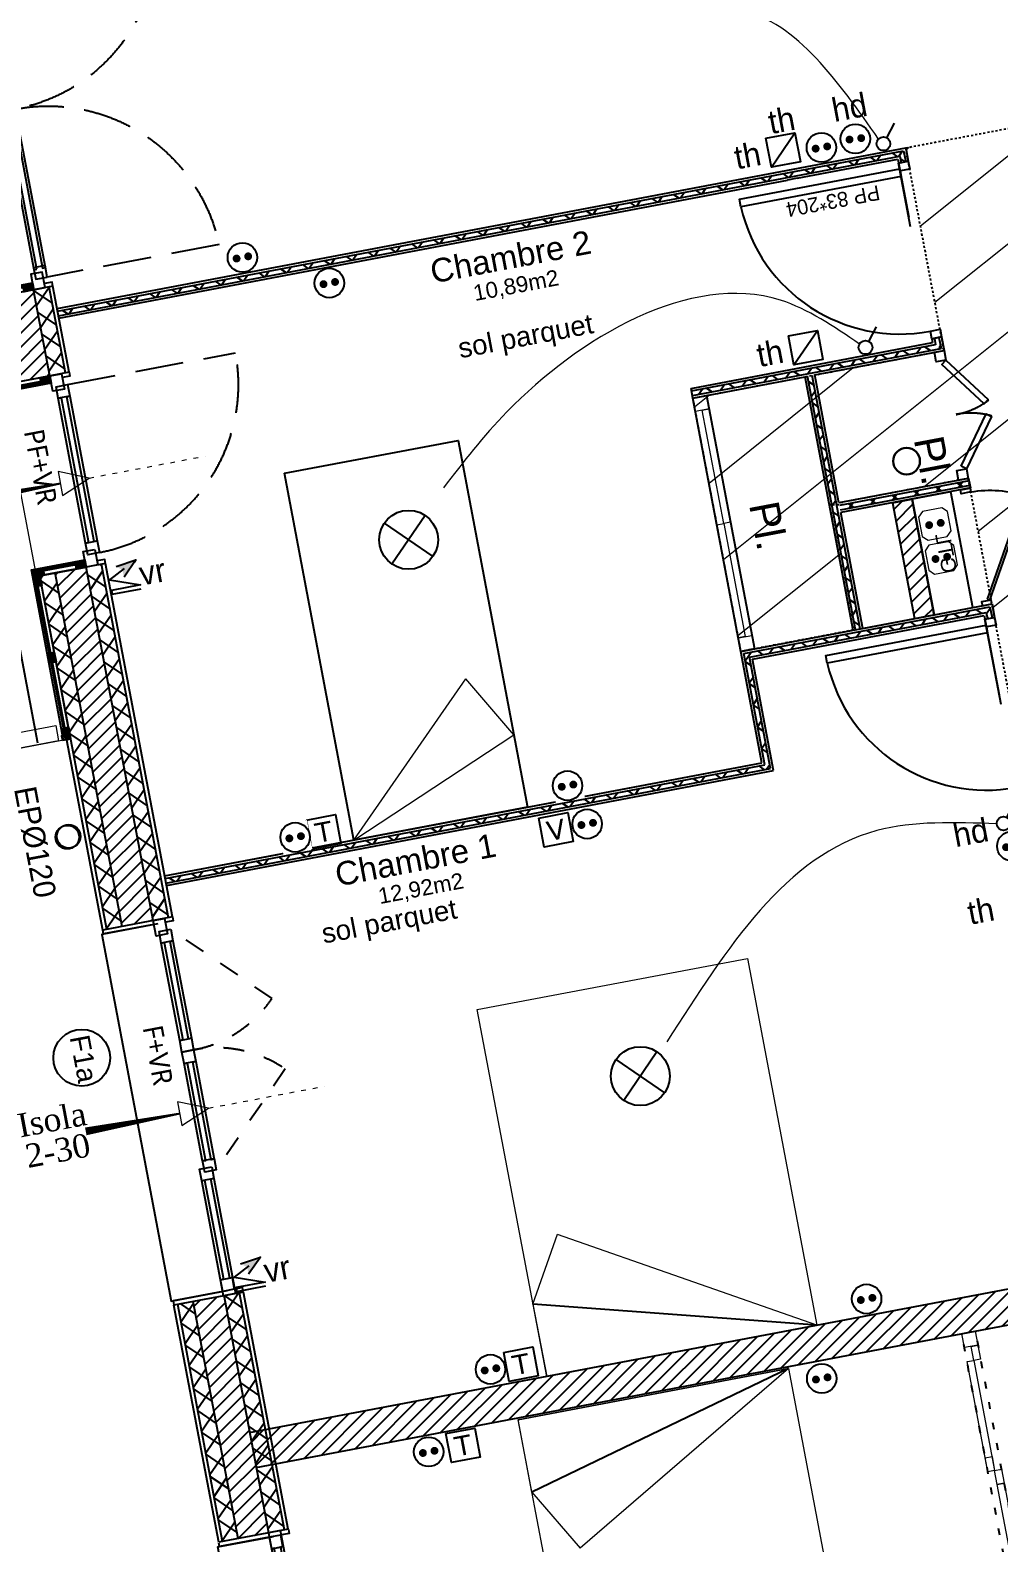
# Model space of a CAD drawing. Header units: centimetres. Extents: x 209280 to 319866, y -365283 to -277503.
# Drawn here: x 213654 to 218585, y -323979 to -316281 of the extents above; entities that cross this region are included whole.
import ezdxf

# ---------------------------------------------------------------- set-up
doc = ezdxf.new("R2010")
doc.units = ezdxf.units.CM
for name, pattern in [('ACAD_ISO03W100', [30, 12, -18]), ('Style de ligne -1', [0.41664, 0.20828, -0.20836]), ('Style de ligne -2', [0.694425, 0.48607, -0.208355]), ('Style de ligne -5', [0.20828, 0.069425, -0.138855])]:
    doc.linetypes.add(name, pattern=pattern)
doc.layers.get('0').update_dxf_attribs({"color": 252})
for name, color, linetype in [('3-BAT C-Niveau 1', 252, 'Continuous'), ('prlm-EAU-EPEXT', 145, 'Continuous'), ('prlm-VMC', 93, 'Continuous')]:
    doc.layers.add(name, color=color, linetype=linetype)
doc.layers.add('prlm-ELEC-CFA', color=1, linetype='Continuous', lineweight=25)
doc.layers.add('prlm-ELEC-CFO', color=1, linetype='Continuous', lineweight=25)
doc.layers.add('prlm-ZEROPLOT', color=254, linetype='Continuous', plot=False)
doc.styles.add('Futura Book', font='')
doc.styles.add('Futura Std Book', font='')
doc.styles.add('Helvetica', font='arial.ttf')
doc.styles.add('Lucida Grande', font='')
doc.styles.add('prlm-elec-cfa', font='comic.ttf', dxfattribs={"height": 12})
doc.styles.add('prlm-elec-cfo', font='comic.ttf', dxfattribs={"height": 12})
doc.styles.add('prlm-vmc', font='pala.ttf', dxfattribs={"height": 14})
doc.styles.get("Standard").update_dxf_attribs({"font": 'isocp.shx', "height": 100})
doc.styles.get('Futura Book').set_extended_font_data('Futura Book')
doc.styles.get('Futura Std Book').set_extended_font_data('Futura Std Book')
doc.styles.get('Lucida Grande').set_extended_font_data('Lucida Grande')
pattern_1 = [(45, (89146.82, 134700.79), (-31.2347524, 39.0434405), [])]
pattern_2 = [(145.723595, (88960.93, 134700.79), (-45.054865, -66.106423), []), (235.723595, (88960.93, 134700.79), (-66.106423, 45.054865), [])]
pattern_3 = [(145.723595, (88960.93, 134700.79), (-45.054865, -66.106423), []), (235.723595, (88960.93, 134700.79), (-66.106423, 45.054865), [])]
pattern_4 = [(45, (0, 0), (0, -1), [])]

# ---------------------------------------------------------------- blocks, each defined once
blk = doc.blocks.new('Groupe-191-1')
at = {"linetype": 'Continuous'}
for p, q in [((12473.21, -45461.1), (12396.75, -45057.34)), ((12429, -45469.47), (12352.53, -45065.71)), ((12443.73, -45466.68), (12367.27, -45062.92)), ((12458.47, -45463.89), (12382.01, -45060.13)), ((12384.78, -45477.84), (12308.32, -45074.08)), ((12399.52, -45475.05), (12323.06, -45071.29)), ((12414.26, -45472.26), (12337.79, -45068.5)), ((12355.31, -45483.42), (12278.84, -45079.66)), ((12370.04, -45480.63), (12293.58, -45076.87)), ((12311.09, -45491.8), (12234.63, -45088.04)), ((12325.83, -45489.01), (12249.37, -45085.25)), ((12340.57, -45486.22), (12264.1, -45082.45)), ((12296.35, -45494.59), (12219.89, -45090.83))]:
    blk.add_line(p, q, dxfattribs=at)
at = {"linetype": 'Continuous', "lineweight": 18, "flags": 128}
for points in [[(12411.48, -45054.54), (12488.1, -45459.11), (12281.77, -45498.18), (12205.15, -45093.62)], [(12213.03, -45092.13), (12289.64, -45496.64), (12281.78, -45498.13), (12205.17, -45093.62)], [(12482.28, -45452.02), (12483.77, -45459.88), (12281.78, -45498.13), (12280.29, -45490.27)]]:
    blk.add_lwpolyline(points, close=True, dxfattribs=at)
blk = doc.blocks.new('FENETRE TYPE 1')
at = {"linetype": 'Style de ligne -1', "ltscale": 50.8}
for p, q in [((48.17, 60.17), (4, 16)), ((84.68, 59.99), (128.67, 16))]:
    blk.add_line(p, q, dxfattribs=at)
at = {"linetype": 'Continuous'}
blk.add_line((0, 16), (0, 14), dxfattribs=at)
at = {"linetype": 'Continuous', "lineweight": 25, "flags": 128}
for points in [[(-2, 18), (0, 18), (0, 14)], [(192, 18), (190, 18), (190, 14)], [(0, 8), (0, -18), (-2, -18)], [(190, 7.7), (190, -18), (192, -18)]]:
    blk.add_lwpolyline(points, dxfattribs=at)
at = {"linetype": 'Continuous', "flags": 128}
for points in [[(4, 16), (10, 16), (10, 10), (4, 10)], [(10, 16), (60.46, 16), (60.46, 14.5), (10, 14.5)], [(60.46, 16), (66.46, 16), (66.46, 10), (60.46, 10)], [(66.46, 16), (72.46, 16), (72.46, 10), (66.46, 10)], [(72.46, 16), (123.05, 16), (123.05, 14.5), (72.46, 14.5)], [(122.67, 16), (128.67, 16), (128.67, 10), (122.67, 10)], [(-2, 14), (6, 14), (6, 8), (-2, 8)], [(10, 11.5), (60.46, 11.5), (60.46, 10), (10, 10)], [(72.46, 11.5), (123.05, 11.5), (123.05, 10), (72.46, 10)], [(126.67, 14), (132.67, 14), (132.67, 7.7), (126.67, 7.7)], [(132.67, 14), (184, 14), (184, 12.5), (132.67, 12.5)], [(132.67, 9.2), (184, 9.2), (184, 7.7), (132.67, 7.7)], [(184, 14), (192.25, 14), (192.25, 7.7), (184, 7.7)], [(184, 13.7), (190, 13.7), (190, 7.7), (184, 7.7)]]:
    blk.add_lwpolyline(points, close=True, dxfattribs=at)
blk.add_lwpolyline([(0, 10), (0, -19), (190, -19), (190, 10)], dxfattribs=at)
at = {"linetype": 'Style de ligne -1', "ltscale": 50.8}
for centre, radius, start, end in [((4, 16), 62.46, 360, 45), ((128.67, 16), 62.21, 136.63922, 180)]:
    blk.add_arc(centre, radius, start, end, dxfattribs=at)
at = {"insert": (50.38, 2.81), "char_height": 10.161, "attachment_point": 1, "line_spacing_factor": 0.978845, "style": 'Lucida Grande'}
blk.add_mtext('F+VR ', dxfattribs=at)
blk = doc.blocks.new('PORTE FENETRE TYPE 2')
at = {"linetype": 'Style de ligne -2', "ltscale": 50.8}
for p, q in [((6.05, 105), (6.05, 16)), ((180, 16), (180, 105))]:
    blk.add_line(p, q, dxfattribs=at)
at = {"linetype": 'Continuous', "lineweight": 25, "flags": 128}
for points in [[(1, 18), (3, 18), (3, 14)], [(184.71, 18), (183, 18), (183, 14)], [(3, 8), (3, -18), (1, -18)], [(183, 8), (183, -18), (184.71, -18)]]:
    blk.add_lwpolyline(points, dxfattribs=at)
at = {"linetype": 'Continuous', "flags": 128}
for points in [[(6, 16), (12, 16), (12, 10), (6, 10)], [(11, 16), (87, 16), (87, 14.5), (11, 14.5)], [(87, 16), (93, 16), (93, 10), (87, 10)], [(93, 16), (99, 16), (99, 10), (93, 10)], [(99, 16), (176, 16), (176, 14.5), (99, 14.5)], [(174, 16), (180, 16), (180, 10), (174, 10)], [(1, 14), (9, 14), (9, 8), (1, 8)], [(11, 11.5), (87, 11.5), (87, 10), (11, 10)], [(99, 11.5), (176, 11.5), (176, 10), (99, 10)], [(177, 14), (184.71, 14), (184.71, 8), (177, 8)]]:
    blk.add_lwpolyline(points, close=True, dxfattribs=at)
at = {"linetype": 'Style de ligne -2', "ltscale": 50.8}
for centre, start, end in [((4, 16), 0, 88.42187), ((182, 16), 91.28733, 180)]:
    blk.add_arc(centre, 89, start, end, dxfattribs=at)
at = {"insert": (70.68, 0.04), "char_height": 10.161, "attachment_point": 1, "line_spacing_factor": 0.978845, "style": 'Lucida Grande'}
blk.add_mtext('PF+VR ', dxfattribs=at)
blk = doc.blocks.new('PORTE FENETRE TYPE 3bis')
at = {"linetype": 'Style de ligne -2', "ltscale": 50.8}
blk.add_line((4, 16), (4, 103), dxfattribs=at)
at = {"linetype": 'Continuous', "lineweight": 25, "flags": 128}
for points in [[(-2, 18), (0, 18), (0, 14)], [(97, 18), (95, 18), (95, 14)], [(0, 7.7), (0, -18), (-2, -18)], [(95, 7.7), (95, -18), (97, -18)]]:
    blk.add_lwpolyline(points, dxfattribs=at)
at = {"linetype": 'Continuous', "flags": 128}
for points in [[(4, 16), (10, 16), (10, 10), (4, 10)], [(10, 16), (85, 16), (85, 14.5), (10, 14.5)], [(85, 16), (91, 16), (91, 10), (85, 10)], [(-2, 14), (6, 14), (6, 8), (-2, 8)], [(10, 11.5), (85, 11.5), (85, 10), (10, 10)], [(89, 14), (97, 14), (97, 8), (89, 8)]]:
    blk.add_lwpolyline(points, close=True, dxfattribs=at)
at = {"linetype": 'Style de ligne -2', "ltscale": 50.8}
blk.add_arc((4, 16), 87, 360, 90, dxfattribs=at)
at = {"insert": (23.21, -0.18), "char_height": 10.161, "attachment_point": 1, "line_spacing_factor": 0.978845, "style": 'Lucida Grande'}
blk.add_mtext('PF+VR ', dxfattribs=at)
blk = doc.blocks.new('Groupe-207-1')
at = {"linetype": 'Continuous'}
blk.add_circle((12495.56, -45621.14), 14.45, dxfattribs=at)
at = {"insert": (12499.26, -45608.73), "char_height": 10.087, "attachment_point": 1, "rotation": 280.72359, "line_spacing_factor": 0.834288, "style": 'Helvetica'}
blk.add_mtext('F1a', dxfattribs=at)
blk = doc.blocks.new('Groupe-231-1')
at = {"linetype": 'Continuous'}
h = blk.add_hatch(dxfattribs=at)
h.set_pattern_fill('BOIS 45', color=256, style=0, pattern_type=2)
h.set_pattern_definition(pattern_4)
h.paths.add_polyline_path([(12471.05, -45373.69), (12475.96, -45372.76), (12476.47, -45375.41), (12471.55, -45376.34)])
h = blk.add_hatch(dxfattribs=at)
h.set_pattern_fill('BOIS 45', color=256, style=0, pattern_type=2)
h.set_pattern_definition(pattern_4)
h.paths.add_polyline_path([(12492.37, -45369.65), (12497.28, -45368.72), (12497.79, -45371.38), (12492.87, -45372.31)])
h = blk.add_hatch(dxfattribs=at)
h.set_pattern_fill('BOIS 45', color=256, style=0, pattern_type=2)
h.set_pattern_definition(pattern_4)
h.paths.add_polyline_path([(12474.21, -45375.84), (12475.14, -45380.75), (12472.48, -45381.26), (12471.55, -45376.34)])
h = blk.add_hatch(dxfattribs=at)
h.set_pattern_fill('BOIS 45', color=256, style=0, pattern_type=2)
h.set_pattern_definition(pattern_4)
h.paths.add_polyline_path([(12479.86, -45420.2), (12478.93, -45415.28), (12481.58, -45414.78), (12482.51, -45419.69)])
h = blk.add_hatch(dxfattribs=at)
h.set_pattern_fill('BOIS 45', color=256, style=0, pattern_type=2)
h.set_pattern_definition(pattern_4)
h.paths.add_polyline_path([(12487.07, -45458.29), (12486.14, -45453.37), (12488.79, -45452.87), (12489.72, -45457.78)])
at = {"linetype": 'Continuous', "flags": 128}
for points in [[(12487.3, -45459.26), (12486.32, -45459.45), (12469.92, -45372.89), (12470.91, -45372.7)], [(12497.1, -45367.74), (12497.28, -45368.72), (12471.09, -45373.68), (12470.91, -45372.7)], [(12487.07, -45458.29), (12489.72, -45457.78), (12474.21, -45375.84), (12497.79, -45371.38), (12497.28, -45368.72), (12471.05, -45373.69)], [(12471.05, -45373.69), (12475.96, -45372.76), (12476.47, -45375.41), (12471.55, -45376.34)], [(12492.37, -45369.65), (12497.28, -45368.72), (12497.79, -45371.38), (12492.87, -45372.31)], [(12474.21, -45375.84), (12475.14, -45380.75), (12472.48, -45381.26), (12471.55, -45376.34)], [(12479.86, -45420.2), (12478.93, -45415.28), (12481.58, -45414.78), (12482.51, -45419.69)], [(12487.07, -45458.29), (12486.14, -45453.37), (12488.79, -45452.87), (12489.72, -45457.78)]]:
    blk.add_lwpolyline(points, close=True, dxfattribs=at)
blk = doc.blocks.new('Groupe-232-1')
at = {"linetype": 'Continuous'}
h = blk.add_hatch(dxfattribs=at)
h.set_pattern_fill('BOIS 45', color=256, style=0, pattern_type=2)
h.set_pattern_definition(pattern_4)
h.paths.add_polyline_path([(12465.66, -45228.6), (12470.57, -45227.67), (12471.07, -45230.32), (12466.16, -45231.25)])
h = blk.add_hatch(dxfattribs=at)
h.set_pattern_fill('BOIS 45', color=256, style=0, pattern_type=2)
h.set_pattern_definition(pattern_4)
h.paths.add_polyline_path([(12444.34, -45232.64), (12449.25, -45231.71), (12449.75, -45234.36), (12444.84, -45235.29)])
h = blk.add_hatch(dxfattribs=at)
h.set_pattern_fill('BOIS 45', color=256, style=0, pattern_type=2)
h.set_pattern_definition(pattern_4)
h.paths.add_polyline_path([(12447.49, -45234.79), (12448.42, -45239.7), (12445.77, -45240.2), (12444.84, -45235.29)])
h = blk.add_hatch(dxfattribs=at)
h.set_pattern_fill('BOIS 45', color=256, style=0, pattern_type=2)
h.set_pattern_definition(pattern_4)
h.paths.add_polyline_path([(12453.13, -45279.07), (12452.2, -45274.16), (12454.85, -45273.66), (12455.78, -45278.57)])
h = blk.add_hatch(dxfattribs=at)
h.set_pattern_fill('BOIS 45', color=256, style=0, pattern_type=2)
h.set_pattern_definition(pattern_4)
h.paths.add_polyline_path([(12479.87, -45276.76), (12474.96, -45277.69), (12474.45, -45275.03), (12479.37, -45274.1)])
h = blk.add_hatch(dxfattribs=at)
h.set_pattern_fill('BOIS 45', color=256, style=0, pattern_type=2)
h.set_pattern_definition(pattern_4)
h.paths.add_polyline_path([(12458.55, -45280.79), (12453.63, -45281.73), (12453.13, -45279.07), (12458.04, -45278.14)])
at = {"linetype": 'Continuous', "flags": 128}
for points in [[(12470.39, -45226.69), (12470.57, -45227.67), (12444.38, -45232.63), (12444.19, -45231.65)], [(12470.57, -45227.67), (12471.07, -45230.32), (12447.49, -45234.79), (12455.78, -45278.57), (12479.32, -45274.11), (12479.83, -45276.76), (12453.63, -45281.73), (12444.34, -45232.64)], [(12465.66, -45228.6), (12470.57, -45227.67), (12471.07, -45230.32), (12466.16, -45231.25)], [(12453.86, -45282.7), (12452.88, -45282.89), (12443.21, -45231.83), (12444.19, -45231.65)], [(12444.34, -45232.64), (12449.25, -45231.71), (12449.75, -45234.36), (12444.84, -45235.29)], [(12447.49, -45234.79), (12448.42, -45239.7), (12445.77, -45240.2), (12444.84, -45235.29)], [(12453.13, -45279.07), (12452.2, -45274.16), (12454.85, -45273.66), (12455.78, -45278.57)], [(12479.87, -45276.76), (12474.96, -45277.69), (12474.45, -45275.03), (12479.37, -45274.1)], [(12458.55, -45280.79), (12453.63, -45281.73), (12453.13, -45279.07), (12458.04, -45278.14)], [(12453.82, -45282.71), (12453.63, -45281.73), (12479.83, -45276.76), (12480.01, -45277.75)]]:
    blk.add_lwpolyline(points, close=True, dxfattribs=at)
blk = doc.blocks.new('Groupe-328-1')
at = {"linetype": 'Continuous'}
blk.add_circle((12488.17, -45508.87), 6, dxfattribs=at)
at = {"insert": (12472.13, -45482.15), "char_height": 11.327, "attachment_point": 1, "rotation": 280.72359, "line_spacing_factor": 0.962448, "style": 'Futura Std Book'}
blk.add_mtext('EPØ120', dxfattribs=at)
blk = doc.blocks.new('xi.EA')
at = {"layer": 'prlm-VMC', "color": 0, "linetype": 'ByBlock', "lineweight": 5, "flags": 128}
blk.add_lwpolyline([(-6.17, -15), (6.17, -15), (0, 0)], close=True, dxfattribs=at)
at = {"layer": 'prlm-VMC', "color": 0, "linetype": 'ByBlock', "lineweight": -2, "flags": 128}
blk.add_lwpolyline([(0, -15, 1, 4, 0), (0, -63.63, 1, 1, 0)], format="xyseb", dxfattribs=at)
at = {"layer": 'prlm-VMC', "color": 0, "linetype": 'ByBlock', "lineweight": 5}
blk.add_solid([(0, 0), (6.17, -15), (-6.17, -15), (0, 0)], dxfattribs=at)
at = {"layer": 'prlm-ZEROPLOT', "color": 250, "linetype": 'ACAD_ISO03W100', "lineweight": 0, "ltscale": 0.2}
blk.add_lwpolyline([(0, 0), (0, 60)], dxfattribs=at)
blk = doc.blocks.new('xi.PC')
at = {"color": 0, "lineweight": 5}
blk.add_wipeout([(-7.5, -7.5), (7.5, -7.5), (7.5, 7.5), (-7.5, 7.5)], dxfattribs=at).dxf.layer = 'prlm-ELEC-CFO'
at = {"layer": 'prlm-ELEC-CFO', "color": 0, "linetype": 'ByBlock', "lineweight": 5, "const_width": 2}
for points in [[(-4, 0, 1), (-2, 0, 1)], [(2, 0, 1), (4, 0, 1)]]:
    blk.add_lwpolyline(points, format="xyb", close=True, dxfattribs=at)
at = {"layer": 'prlm-ELEC-CFO', "color": 0, "linetype": 'ByBlock', "lineweight": -2}
blk.add_circle((0, 0), 7.5, dxfattribs=at)
blk = doc.blocks.new('xi.PCHD')
at = {"color": 0, "lineweight": 5}
blk.add_wipeout([(-7.5, -7.5), (7.5, -7.5), (7.5, 7.5), (-7.5, 7.5)], dxfattribs=at).dxf.layer = 'prlm-ELEC-CFO'
at = {"layer": 'prlm-ELEC-CFO', "color": 0, "linetype": 'ByBlock', "lineweight": 5, "const_width": 2}
for points in [[(-4, 0, 1), (-2, 0, 1)], [(2, 0, 1), (4, 0, 1)]]:
    blk.add_lwpolyline(points, format="xyb", close=True, dxfattribs=at)
at = {"layer": 'prlm-ELEC-CFO', "color": 0, "linetype": 'ByBlock', "lineweight": -2}
blk.add_circle((0, 0), 7.5, dxfattribs=at)
blk = doc.blocks.new('xi.SA')
at = {"layer": 'prlm-ELEC-CFO', "color": 0}
blk.add_lwpolyline([(0.2, -1.28), (5.5, 5.28)], dxfattribs=at)
blk.add_circle((-2, -4), 3.5, dxfattribs=at)
blk = doc.blocks.new('xi.PCGTL')
at = {"layer": 'prlm-ELEC-CFO', "color": 0, "lineweight": 0}
blk.add_lwpolyline([(-7.5, -5), (-5, -7.5), (5, -7.5), (7.5, -5), (7.5, 5), (5, 7.5), (-5, 7.5), (-7.5, 5)], close=True, dxfattribs=at)
at = {"layer": 'prlm-ELEC-CFO', "color": 0, "linetype": 'ByBlock', "lineweight": 5, "const_width": 2}
for points in [[(-4, 0, 1), (-2, 0, 1)], [(2, 0, 1), (4, 0, 1)]]:
    blk.add_lwpolyline(points, format="xyb", close=True, dxfattribs=at)
blk = doc.blocks.new('xi.VR')
at = {"layer": 'prlm-ELEC-CFO', "lineweight": 5}
blk.add_hatch(color=0, dxfattribs=at).paths.add_polyline_path([(-3, 6), (-0.1, 3.7), (0, 0), (7.5, 7.5)])
at = {"layer": 'prlm-ELEC-CFO', "color": 0}
for points in [[(0.95, 4.23), (-7.5, 0), (7.5, -5.5), (-7.5, -5.5), (-7.5, -7.5), (7.5, -7.5)], [(-3, 6), (7.5, 7.5), (0, 0)]]:
    blk.add_lwpolyline(points, dxfattribs=at)
blk = doc.blocks.new('xi.TEL')
at = {"layer": 'prlm-ELEC-CFA', "color": 0, "linetype": 'ByBlock', "lineweight": -2, "flags": 128}
blk.add_lwpolyline([(-7.5, 7.5), (7.5, 7.5), (7.5, -7.5), (-7.5, -7.5)], close=True, dxfattribs=at)
at = {"layer": 'prlm-ELEC-CFA', "color": 0, "linetype": 'ByBlock', "insert": (0, 0), "char_height": 10, "width": 11.36, "attachment_point": 5}
blk.add_mtext('{\\fVerdana|b0|i0|c0|p34;T}', dxfattribs=at)
blk = doc.blocks.new('xi.PTCE')
at = {"layer": 'prlm-ELEC-CFO', "color": 0}
for points in [[(-10.61, 10.61), (10.61, -10.61)], [(10.61, 10.61), (-10.61, -10.61)]]:
    blk.add_lwpolyline(points, dxfattribs=at)
at = {"layer": 'prlm-ELEC-CFO', "color": 0, "linetype": 'ByBlock'}
blk.add_circle((0, 0), 15, dxfattribs=at)
blk = doc.blocks.new('xi.TV')
at = {"layer": 'prlm-ELEC-CFA', "color": 0, "linetype": 'ByBlock', "lineweight": -2, "flags": 128}
blk.add_lwpolyline([(-7.5, 7.5), (7.5, 7.5), (7.5, -7.5), (-7.5, -7.5)], close=True, dxfattribs=at)
at = {"layer": 'prlm-ELEC-CFA', "color": 0, "linetype": 'ByBlock', "insert": (0, 0), "char_height": 10, "width": 11.36, "attachment_point": 5}
blk.add_mtext('{\\fVerdana|b0|i0|c0|p34;V}', dxfattribs=at)
blk = doc.blocks.new('xi.epext')
at = {"layer": 'prlm-EAU-EPEXT', "color": 0, "linetype": 'ByBlock', "lineweight": -2}
blk.add_circle((0, 0), 5, dxfattribs=at)
blk = doc.blocks.new('Groupe-74-1')
at = {"linetype": 'Continuous', "lineweight": 18}
for p, q in [((12725.29, -45746.44), (12737.71, -45710.97)), ((12869.83, -45757.25), (12737.68, -45711.03)), ((12725.29, -45746.44), (12732.3, -45783.36)), ((12869.83, -45757.25), (12732.28, -45783.3))]:
    blk.add_line(p, q, dxfattribs=at)
at = {"linetype": 'Continuous'}
blk.add_line((12869.83, -45757.25), (12725.29, -45746.44), dxfattribs=at)
at = {"linetype": 'Continuous', "lineweight": 18, "flags": 128}
blk.add_lwpolyline([(12869.83, -45757.25), (12732.28, -45783.3), (12696.93, -45596.61), (12834.48, -45570.56)], close=True, dxfattribs=at)
blk = doc.blocks.new('Groupe-75-1')
at = {"linetype": 'Continuous', "lineweight": 18}
for p, q in [((12634.11, -45510.34), (12691.08, -45428.3)), ((12715.57, -45456.73), (12691.03, -45428.26)), ((12634.11, -45510.34), (12715.57, -45456.73)), ((12715.57, -45456.73), (12722.54, -45493.66))]:
    blk.add_line(p, q, dxfattribs=at)
at = {"linetype": 'Continuous', "flags": 128}
blk.add_lwpolyline([(12598.75, -45323.66), (12687.18, -45306.91), (12722.54, -45493.59), (12634.11, -45510.34)], close=True, dxfattribs=at)
blk = doc.blocks.new('PORTE 83_204')
at = {"linetype": 'Continuous', "flags": 128}
for points in [[(38.5, 2.5), (38.5, 85.5), (42.5, 85.5), (42.5, 2.5)], [(-45.5, 2.5), (-41.5, 2.5), (-41.5, -2.5), (-45.5, -2.5)], [(41.5, 2.5), (45.5, 2.5), (45.5, -2.5), (41.5, -2.5)]]:
    blk.add_lwpolyline(points, close=True, dxfattribs=at)
at = {"linetype": 'Continuous'}
blk.add_arc((41.5, 2.5), 83.05, 92.06969, 180, dxfattribs=at)
at = {"insert": (28.91, 14.76), "char_height": 7.552, "attachment_point": 1, "rotation": 90, "line_spacing_factor": 0.962448, "style": 'Futura Book'}
blk.add_mtext('PP 83*204', dxfattribs=at)
blk = doc.blocks.new('Groupe-81-1')
at = {"linetype": 'Continuous', "flags": 128}
blk.add_lwpolyline([(12831.15, -45414.34), (12806.72, -45285.38), (12813.6, -45284.07), (12838.02, -45413.04)], close=True, dxfattribs=at)
at = {"linetype": 'Continuous', "lineweight": 18, "flags": 128}
for points in [[(12808.03, -45292.25), (12806.72, -45285.38), (12813.6, -45284.07), (12814.9, -45290.95)], [(12822.37, -45349.21), (12811.46, -45291.6), (12814.9, -45290.95), (12825.81, -45348.56)], [(12829.84, -45407.46), (12818.93, -45349.86), (12822.37, -45349.21), (12833.28, -45406.81)], [(12831.16, -45414.34), (12829.86, -45407.46), (12836.74, -45406.16), (12838.04, -45413.04)]]:
    blk.add_lwpolyline(points, close=True, dxfattribs=at)
blk = doc.blocks.new('xi.gtl')
at = {"linetype": 'Continuous', "flags": 128}
for points in [[(2.8, 22.99), (2.02, 24.35), (50.51, 52.34), (51.28, 50.98)], [(0, 25), (2.02, 25), (2.02, 20), (0, 20)], [(60, 25), (57.98, 25), (57.98, 20), (60, 20)], [(0, 15), (60, 15), (60, -5), (0, -5)]]:
    blk.add_lwpolyline(points, close=True, dxfattribs=at)
at = {"linetype": 'Continuous'}
blk.add_arc((2.02, 24.35), 55.99, 0.66782, 30, dxfattribs=at)
at = {"insert": (19.5, 10.66), "char_height": 7.565, "attachment_point": 1, "line_spacing_factor": 0.834288, "style": 'Helvetica'}
blk.add_mtext('GTL', dxfattribs=at)
at = {"flags": 1}
blk.add_attdef('GTL', (0, -5), '', height=0.018, dxfattribs=at)
blk = doc.blocks.new('Groupe-82-1')
at = {"linetype": 'Continuous', "flags": 128}
for points in [[(12934.55, -45261.16), (12935.48, -45266.07), (12930.57, -45267), (12929.64, -45262.09)], [(12935.48, -45266.07), (12957.03, -45286.18), (12955, -45288.35), (12933.45, -45268.24)], [(12943.27, -45320.09), (12955.97, -45293.49), (12958.65, -45294.77), (12945.96, -45321.37)], [(12945.95, -45321.37), (12946.88, -45326.28), (12941.97, -45327.21), (12941.04, -45322.3)]]:
    blk.add_lwpolyline(points, close=True, dxfattribs=at)
at = {"linetype": 'Style de ligne -2', "ltscale": 50.8}
for centre, start, end in [((12933.39, -45255.02), 280.72359, 307.48277), ((12948.05, -45332.42), 73.96442, 100.72359)]:
    blk.add_arc(centre, 39.4, start, end, dxfattribs=at)
blk = doc.blocks.new('Sol parquet')
at = {"insert": (0, -0.78), "char_height": 10.0872, "attachment_point": 2, "line_spacing_factor": 0.834288, "style": 'Helvetica'}
blk.add_mtext('sol parquet', dxfattribs=at)
blk = doc.blocks.new('Groupe-41-1')
at = {"linetype": 'Continuous', "lineweight": 18}
for p, q in [((12855.34, -45779.28), (12717.79, -45805.33)), ((12855.34, -45779.28), (12749.24, -45870.62)), ((12724.76, -45842.19), (12717.78, -45805.26)), ((12724.76, -45842.19), (12749.29, -45870.67))]:
    blk.add_line(p, q, dxfattribs=at)
at = {"linetype": 'Continuous'}
blk.add_line((12855.34, -45779.28), (12724.76, -45842.19), dxfattribs=at)
at = {"linetype": 'Continuous', "lineweight": 18, "flags": 128}
blk.add_lwpolyline([(12890.7, -45965.96), (12753.14, -45992.01), (12717.79, -45805.33), (12855.34, -45779.28)], close=True, dxfattribs=at)
blk = doc.blocks.new('Groupe-53-1')
at = {"linetype": 'Style de ligne -5', "ltscale": 50.8, "flags": 128}
blk.add_lwpolyline([(12982.69, -45968.06), (12943.58, -45761.54), (12950.46, -45760.24), (12989.57, -45966.75)], close=True, dxfattribs=at)
at = {"linetype": 'Continuous', "lineweight": 18, "flags": 128}
for points in [[(12944.93, -45768.65), (12943.58, -45761.54), (12950.46, -45760.24), (12951.81, -45767.34)], [(12949.72, -45775.1), (12948.37, -45768), (12951.81, -45767.34), (12953.15, -45774.45)], [(12956.89, -45831.81), (12946.28, -45775.75), (12949.72, -45775.1), (12960.33, -45831.16)], [(12956.89, -45831.81), (12955.55, -45824.7), (12958.99, -45824.05), (12960.33, -45831.16)], [(12961.68, -45838.26), (12960.33, -45831.16), (12963.77, -45830.51), (12965.12, -45837.61)], [(12970.8, -45886.45), (12961.68, -45838.26), (12965.12, -45837.61), (12974.24, -45885.79)], [(12972.15, -45893.55), (12970.8, -45886.45), (12974.24, -45885.79), (12975.59, -45892.9)], [(12970.05, -45901.31), (12968.71, -45894.2), (12972.15, -45893.55), (12973.49, -45900.66)], [(12980, -45953.84), (12970.05, -45901.31), (12973.49, -45900.66), (12983.44, -45953.19)], [(12981.35, -45960.95), (12980, -45953.84), (12983.44, -45953.19), (12984.79, -45960.3)], [(12982.69, -45968.06), (12981.35, -45960.95), (12988.23, -45959.65), (12989.57, -45966.75)]]:
    blk.add_lwpolyline(points, close=True, dxfattribs=at)

msp = doc.modelspace()

# ---------------------------------------------------------------- hatches: boundary and pattern name
at = {"linetype": 'Continuous'}
h = msp.add_hatch(dxfattribs=at)
h.set_pattern_fill('02_ISOLANT', color=256, scale=10, angle=10.7235947, style=0, pattern_type=2)
h.set_pattern_definition([(55.723595, (88960.93, 134700.79), (-66.106423, 45.054865), []), (145.723595, (88960.93, 134700.79), (45.054865, 66.106423), [])])
h.paths.add_polyline_path([(213793.322, -317710.426), (213797.788, -317734.007), (218081.737, -316922.719), (218100.852, -316894.673)])
h = msp.add_hatch(dxfattribs=at)
h.set_pattern_fill('02_ISOLANT', color=256, scale=10, angle=-79.2765604, style=0, pattern_type=2)
h.set_pattern_definition([(325.72344, (88960.93, 134700.79), (45.055044, 66.106301), []), (55.72344, (88960.93, 134700.79), (66.106301, -45.055044), [])])
h.paths.add_polyline_path([(218100.852, -316894.673), (218081.737, -316922.719), (218087.877, -316955.143), (218111.458, -316950.677)])
h = msp.add_hatch(dxfattribs=at)
h.set_pattern_fill('02_ISOLANT', color=256, scale=10, angle=10.7235947, style=0, pattern_type=2)
h.set_pattern_definition([(55.723595, (88960.93, 134700.79), (-66.106423, 45.054865), []), (145.723595, (88960.93, 134700.79), (45.054865, 66.106423), [])])
h.paths.add_polyline_path([(217021.275, -318116.619), (217025.741, -318140.2), (218291.31, -317900.528), (218263.264, -317881.413)])
h = msp.add_hatch(dxfattribs=at)
h.set_pattern_fill('02_ISOLANT', color=256, scale=10, angle=-79.2765604, style=0, pattern_type=2)
h.set_pattern_definition([(325.72344, (88960.93, 134700.79), (45.055044, 66.106301), []), (55.72344, (88960.93, 134700.79), (66.106301, -45.055044), [])])
h.paths.add_polyline_path([(218280.78, -317844.786), (218257.199, -317849.251), (218263.294, -317881.434), (218291.34, -317900.549)])
h = msp.add_hatch(dxfattribs=at)
h.set_pattern_fill('02_ISOLANT', color=256, scale=10, angle=100.7235947, style=0, pattern_type=2)
h.set_pattern_definition([(145.723595, (88960.93, 134700.79), (-45.054865, -66.106423), []), (235.723595, (88960.93, 134700.79), (-66.106423, 45.054865), [])])
h.paths.add_polyline_path([(217856.172, -319332.065), (217879.752, -319327.6), (217635.521, -318037.952), (217611.94, -318042.418)])
h = msp.add_hatch(dxfattribs=at)
h.set_pattern_fill('02_ISOLANT', color=256, scale=10, angle=-169.2764053, style=0, pattern_type=2)
h.set_pattern_definition([(235.723595, (88960.93, 134700.79), (66.106423, -45.054865), []), (325.723595, (88960.93, 134700.79), (-45.054865, -66.106423), [])])
h.paths.add_polyline_path([(218438.501, -318598.045), (218434.036, -318574.464), (217774.026, -318699.456), (217778.492, -318723.036)])
h = msp.add_hatch(dxfattribs=at)
h.set_pattern_fill('MURS MACONNERIE-2', color=256, scale=10, style=0, pattern_type=2)
h.set_pattern_definition([(45, (89146.82, 134700.79), (-31.2347524, 39.0434405), [])])
h.paths.add_polyline_path([(218143.13, -318667.213), (218044.876, -318685.82), (218156.356, -319274.479), (218254.609, -319255.872)])
h = msp.add_hatch(dxfattribs=at)
h.set_pattern_fill('02_ISOLANT', color=256, scale=10, angle=10.7235947, style=0, pattern_type=2)
h.set_pattern_definition([(55.723595, (88960.93, 134700.79), (-66.106423, 45.054865), []), (145.723595, (88960.93, 134700.79), (45.054865, 66.106423), [])])
h.paths.add_polyline_path([(217287.608, -319452.97), (217315.655, -319472.085), (218521.293, -319243.763), (218540.408, -319215.717)])
h = msp.add_hatch(dxfattribs=at)
h.set_pattern_fill('02_ISOLANT', color=256, scale=10, angle=-79.2765604, style=0, pattern_type=2)
h.set_pattern_definition([(325.72344, (88960.93, 134700.79), (45.055044, 66.106301), []), (55.72344, (88960.93, 134700.79), (66.106301, -45.055044), [])])
h.paths.add_polyline_path([(218540.408, -319215.717), (218521.293, -319243.763), (218527.433, -319276.187), (218551.014, -319271.721)])
h = msp.add_hatch(dxfattribs=at)
h.set_pattern_fill('02_ISOLANT', color=256, scale=10, angle=100.7235947, style=0, pattern_type=2)
h.set_pattern_definition([(145.723595, (88960.93, 134700.79), (-45.054865, -66.106423), []), (235.723595, (88960.93, 134700.79), (-66.106423, 45.054865), [])])
h.paths.add_polyline_path([(217394.891, -320019.468), (217422.937, -320038.583), (217315.655, -319472.085), (217287.608, -319452.97)])
h = msp.add_hatch(dxfattribs=at)
h.set_pattern_fill('02_ISOLANT', color=256, scale=10, angle=10.7235947, style=0, pattern_type=2)
h.set_pattern_definition([(55.723595, (88960.93, 134700.79), (-66.106423, 45.054865), []), (145.723595, (88960.93, 134700.79), (45.054865, 66.106423), [])])
h.paths.add_polyline_path([(214340.716, -320597.863), (214345.181, -320621.444), (217422.937, -320038.583), (217394.891, -320019.468)])
at = {"layer": '3-BAT C-Niveau 1', "linetype": 'Continuous', "lineweight": 18}
h = msp.add_hatch(dxfattribs=at)
h.set_pattern_fill('BA 13', color=256, scale=10, style=0, pattern_type=2)
h.set_pattern_definition([(218.65981, (88960.93, 134700.8), (-199.24783, 287.75041), [])])
h.paths.add_polyline_path([(218111.206, -316879.481), (219094.019, -316693.37), (219511.144, -318895.207), (219950.199, -318812.059), (219940.896, -318762.933), (219550.964, -318836.777), (219305.405, -317540.837), (220679.372, -317280.637), (220924.796, -318576.603), (220874.296, -318586.167), (220883.599, -318635.294), (220934.188, -318625.713), (221206.827, -320061.11), (221205.453, -320062.235), (221514.956, -321696.543), (220763.56, -321838.657), (220844.845, -322267.881), (219191.016, -322581.39), (219109.145, -322149.074), (219109.146, -322149.074), (218429.84, -318562.027), (217789.941, -318683.211), (217792.346, -318695.986), (217722.481, -318695.986), (217843.394, -319334.459), (217272.387, -319442.596), (217028.16, -318152.973), (218306.47, -317910.889)])
at = {"layer": '3-BAT C-Niveau 1', "linetype": 'Continuous'}
h = msp.add_hatch(dxfattribs=at)
h.set_pattern_fill('MURS MACONNERIE-2', color=256, scale=10, style=0, pattern_type=2)
h.set_pattern_definition(pattern_1)
h.paths.add_polyline_path([(213597.376, -318070.025), (213754.582, -318040.253), (213671.516, -317601.629), (213514.31, -317631.4)])
h = msp.add_hatch(dxfattribs=at)
h.set_pattern_fill('02_ISOLANT', color=256, scale=10, angle=100.7235947, style=0, pattern_type=2)
h.set_pattern_definition([(145.723595, (88960.93, 134700.79), (-45.054865, -66.106423), []), (235.723595, (88960.93, 134700.79), (-66.106423, 45.054865), [])])
h.paths.add_polyline_path([(213754.582, -318040.253), (213833.185, -318025.368), (213750.119, -317586.743), (213671.516, -317601.629)])
h = msp.add_hatch(dxfattribs=at)
h.set_pattern_fill('02_ISOLANT', color=256, scale=10, angle=100.7235947, style=0, pattern_type=2)
h.set_pattern_definition(pattern_2)
h.paths.add_polyline_path([(214043.775, -320857.148), (214122.378, -320842.262), (213781.587, -319042.736), (213702.984, -319057.621)])
h = msp.add_hatch(dxfattribs=at)
h.set_pattern_fill('MURS MACONNERIE-2', color=256, scale=10, style=0, pattern_type=2)
h.set_pattern_definition(pattern_1)
h.paths.add_polyline_path([(214122.378, -320842.262), (214279.584, -320812.49), (213938.793, -319012.964), (213781.587, -319042.736)])
h = msp.add_hatch(dxfattribs=at)
h.set_pattern_fill('02_ISOLANT', color=256, scale=10, angle=100.7235947, style=0, pattern_type=2)
h.set_pattern_definition(pattern_2)
h.paths.add_polyline_path([(214279.584, -320812.49), (214358.187, -320797.605), (214017.395, -318998.079), (213938.793, -319012.964)])
h = msp.add_hatch(dxfattribs=at)
h.set_pattern_fill('MURS MACONNERIE-2', color=256, scale=10, style=0, pattern_type=2)
h.set_pattern_definition(pattern_1)
h.paths.add_polyline_path([(214770.856, -323418.124), (214804.348, -323594.981), (221637.394, -322300.949), (221603.901, -322124.092)])
h = msp.add_hatch(dxfattribs=at)
h.set_pattern_fill('MURS MACONNERIE-2', color=256, scale=10, style=0, pattern_type=2)
h.set_pattern_definition(pattern_1)
h.paths.add_polyline_path([(214712.319, -323957.403), (214869.525, -323927.631), (214641.027, -322721.067), (214483.822, -322750.839)])
h = msp.add_hatch(dxfattribs=at)
h.set_pattern_fill('02_ISOLANT', color=256, scale=10, angle=100.7235947, style=0, pattern_type=2)
h.set_pattern_definition(pattern_3)
h.paths.add_polyline_path([(214869.525, -323927.631), (214948.128, -323912.745), (214719.63, -322706.181), (214641.027, -322721.067)])
h = msp.add_hatch(dxfattribs=at)
h.set_pattern_fill('02_ISOLANT', color=256, scale=10, angle=100.7235947, style=0, pattern_type=2)
h.set_pattern_definition(pattern_3)
h.paths.add_polyline_path([(214633.716, -323972.288), (214712.319, -323957.403), (214483.822, -322750.839), (214405.219, -322765.724)])

# ---------------------------------------------------------------- linework, layer by layer
at = {"linetype": 'Continuous'}
for p, q in [((213790.903, -317697.653), (218111.206, -316879.481)), ((218111.206, -316879.481), (218124.231, -316948.258)), ((213793.322, -317710.426), (218100.852, -316894.673)), ((213793.322, -317710.426), (218100.852, -316894.673)), ((213797.788, -317734.007), (218081.737, -316922.719)), ((213797.788, -317734.007), (218081.737, -316922.719)), ((218081.737, -316922.719), (218087.877, -316955.143)), ((218081.737, -316922.719), (218087.877, -316955.143)), ((218100.852, -316894.673), (218111.458, -316950.677)), ((218100.852, -316894.673), (218111.458, -316950.677)), ((217018.856, -318103.846), (218248.072, -317871.059)), ((217021.275, -318116.619), (218263.264, -317881.413)), ((217021.275, -318116.619), (218263.264, -317881.413)), ((218257.199, -317849.251), (218263.294, -317881.434)), ((218257.199, -317849.251), (218263.294, -317881.434)), ((218280.78, -317844.786), (218291.34, -317900.549)), ((218280.78, -317844.786), (218291.34, -317900.549)), ((218293.553, -317842.367), (218306.532, -317910.903)), ((217025.741, -318140.2), (218291.31, -317900.528)), ((217025.741, -318140.2), (218291.31, -317900.528)), ((217843.399, -319334.484), (217599.167, -318044.836)), ((217856.172, -319332.065), (217611.94, -318042.418)), ((217856.172, -319332.065), (217611.94, -318042.418)), ((217879.752, -319327.6), (217635.521, -318037.952)), ((217879.752, -319327.6), (217635.521, -318037.952)), ((218434.036, -318574.464), (217774.026, -318699.456)), ((218434.036, -318574.464), (217774.026, -318699.456)), ((218438.501, -318598.045), (217778.492, -318723.036)), ((218438.501, -318598.045), (217778.492, -318723.036)), ((218440.92, -318610.818), (217780.911, -318735.809)), ((217272.416, -319442.616), (218550.762, -319200.525)), ((218550.762, -319200.525), (218563.787, -319269.303)), ((217287.608, -319452.97), (218540.408, -319215.717)), ((217287.608, -319452.97), (218540.408, -319215.717)), ((217315.655, -319472.085), (218521.293, -319243.763)), ((217315.655, -319472.085), (218521.293, -319243.763)), ((218521.293, -319243.763), (218527.433, -319276.187)), ((218521.293, -319243.763), (218527.433, -319276.187)), ((218540.408, -319215.717), (218551.014, -319271.721)), ((218540.408, -319215.717), (218551.014, -319271.721)), ((217379.699, -320009.114), (217272.416, -319442.616)), ((217394.891, -320019.468), (217287.608, -319452.97)), ((217394.891, -320019.468), (217287.608, -319452.97)), ((217422.937, -320038.583), (217315.655, -319472.085)), ((217422.937, -320038.583), (217315.655, -319472.085)), ((214338.297, -320585.09), (217379.699, -320009.114)), ((214340.716, -320597.863), (217394.891, -320019.468)), ((214340.716, -320597.863), (217394.891, -320019.468)), ((214345.181, -320621.444), (217422.937, -320038.583)), ((214345.181, -320621.444), (217422.937, -320038.583))]:
    msp.add_line(p, q, dxfattribs=at)
at = {"linetype": 'Continuous', "lineweight": 25}
for p, q in [((213790.903, -317697.653), (218111.206, -316879.481)), ((218111.206, -316879.481), (218124.231, -316948.258)), ((217559.488, -317034.853), (218071.383, -316937.911)), ((218071.383, -316937.911), (218127.165, -317232.472)), ((218075.104, -316957.562), (218124.231, -316948.258)), ((218136.469, -317281.599), (218075.104, -316957.562)), ((213800.207, -317746.78), (217510.254, -317044.177)), ((217559.38, -317034.873), (217510.361, -317044.156)), ((217018.856, -318103.846), (218248.072, -317871.059)), ((218244.426, -317851.67), (218293.553, -317842.367)), ((218244.426, -317851.67), (218248.102, -317871.08)), ((218293.553, -317842.367), (218306.532, -317910.903)), ((217648.294, -318035.533), (218306.502, -317910.882)), ((217028.16, -318152.973), (217599.167, -318044.836)), ((217843.399, -319334.484), (217599.167, -318044.836)), ((217771.608, -318686.683), (217648.294, -318035.533)), ((217028.16, -318152.973), (217018.856, -318103.846)), ((218431.617, -318561.691), (217771.608, -318686.683)), ((218431.617, -318561.691), (218440.92, -318610.818)), ((218440.92, -318610.818), (217780.911, -318735.809)), ((217892.525, -319325.181), (217780.911, -318735.809)), ((218044.876, -318685.82), (218143.13, -318667.213)), ((218044.876, -318685.82), (218156.356, -319274.479)), ((218044.876, -318685.82), (218156.356, -319274.479)), ((218143.13, -318667.213), (218254.609, -319255.872)), ((218143.13, -318667.213), (218254.609, -319255.872)), ((217892.525, -319325.181), (218550.762, -319200.525)), ((218550.762, -319200.525), (218563.787, -319269.303)), ((217330.847, -319482.439), (218510.939, -319258.955)), ((218156.356, -319274.479), (218254.609, -319255.872)), ((218510.939, -319258.955), (218587.662, -319664.095)), ((218514.66, -319278.606), (218563.787, -319269.303)), ((218596.966, -319713.222), (218514.66, -319278.606)), ((217272.416, -319442.616), (217843.399, -319334.484)), ((217379.699, -320009.114), (217272.416, -319442.616)), ((217438.129, -320048.937), (217330.847, -319482.439)), ((214964.442, -320466.511), (217379.699, -320009.114)), ((214347.6, -320634.217), (217438.129, -320048.937)), ((214338.297, -320585.09), (214915.315, -320475.815))]:
    msp.add_line(p, q, dxfattribs=at)
at = {"linetype": 'Continuous', "flags": 128}
for points in [[(218522.103, -319317.907), (218514.66, -319278.606), (218563.798, -319269.3), (218571.241, -319308.602)], [(218527.684, -319347.379), (217712.178, -319501.816), (217704.736, -319462.514), (218520.241, -319308.077)]]:
    msp.add_lwpolyline(points, close=True, dxfattribs=at)
at = {"linetype": 'Continuous'}
msp.add_arc((218522.103, -319317.907), 830.542, 192.7931312, 280.7234396, dxfattribs=at)
at = {"layer": '3-BAT C-Niveau 1', "linetype": 'Continuous', "lineweight": 25}
for p, q in [((213769.77, -317583.022), (213416.057, -317650.008)), ((213852.836, -318021.646), (213769.77, -317583.022)), ((213754.582, -318040.253), (213671.516, -317601.629)), ((213852.836, -318021.646), (213499.123, -318088.632)), ((214037.046, -318994.357), (213683.333, -319061.343)), ((214122.378, -320842.262), (213781.587, -319042.736)), ((214279.584, -320812.49), (213938.793, -319012.964)), ((214377.838, -320793.883), (214037.046, -318994.357)), ((214024.125, -320860.869), (213683.333, -319061.343)), ((214377.838, -320793.883), (214024.125, -320860.869)), ((214770.856, -323418.124), (221603.901, -322124.092)), ((214770.856, -323418.124), (221603.901, -322124.092)), ((214804.348, -323594.981), (221637.394, -322300.949)), ((214804.348, -323594.981), (221637.394, -322300.949)), ((214739.281, -322702.46), (214385.568, -322769.446)), ((214869.525, -323927.631), (214641.027, -322721.067)), ((214967.778, -323909.024), (214739.281, -322702.46)), ((214614.065, -323976.01), (214385.568, -322769.446)), ((214712.319, -323957.403), (214483.822, -322750.839)), ((214967.778, -323909.024), (214614.065, -323976.01))]:
    msp.add_line(p, q, dxfattribs=at)
at = {"layer": '3-BAT C-Niveau 1', "linetype": 'Continuous'}
for p, q in [((213852.836, -318021.646), (213769.77, -317583.022)), ((213833.185, -318025.368), (213750.119, -317586.743)), ((214122.378, -320842.262), (213781.587, -319042.736)), ((214358.187, -320797.605), (214017.395, -318998.079)), ((214377.838, -320793.883), (214037.046, -318994.357)), ((214024.125, -320860.869), (213683.333, -319061.343)), ((214043.775, -320857.148), (213702.984, -319057.621)), ((214948.128, -323912.745), (214719.63, -322706.181)), ((214967.778, -323909.024), (214739.281, -322702.46)), ((214614.065, -323976.01), (214385.568, -322769.446)), ((214633.716, -323972.288), (214405.219, -322765.724)), ((214712.319, -323957.403), (214483.822, -322750.839))]:
    msp.add_line(p, q, dxfattribs=at)
at = {"layer": '3-BAT C-Niveau 1', "linetype": 'Style de ligne -1', "ltscale": 50.8, "flags": 128}
msp.add_lwpolyline([(218111.206, -316879.481), (219094.019, -316693.37), (219511.144, -318895.207), (219950.199, -318812.059), (219940.896, -318762.933), (219550.964, -318836.777), (219305.405, -317540.837), (220679.372, -317280.637), (220924.796, -318576.603), (220874.296, -318586.167), (220883.599, -318635.294), (220934.188, -318625.713), (221206.827, -320061.11), (221205.453, -320062.235), (221514.956, -321696.543), (220763.56, -321838.657), (220844.845, -322267.881), (219191.016, -322581.39), (219109.145, -322149.074), (219109.146, -322149.074), (218429.84, -318562.027), (217789.941, -318683.211), (217792.346, -318695.986), (217722.481, -318695.986), (217843.394, -319334.459), (217272.387, -319442.596), (217028.16, -318152.973), (218306.47, -317910.889)], close=True, dxfattribs=at)
at = {"layer": '3-BAT C-Niveau 1', "linetype": 'Continuous', "flags": 128}
msp.add_lwpolyline([(213817.725, -319894.893), (213860.028, -319886.882), (213855.748, -319864.284), (213853.783, -319864.656), (213857.691, -319885.289), (213819.318, -319892.556), (213815.411, -319871.923), (213813.446, -319872.295)], close=True, dxfattribs=at)
at = {"layer": 'prlm-ELEC-CFO', "lineweight": 30}
msp.add_circle((218115.795, -318474.134), 68.05, dxfattribs=at)
at = {"layer": 'prlm-ELEC-CFO', "lineweight": 13}
msp.add_spline([(217876.177, -317878.353), (217474.328, -317655.309), (216081.155, -318223.423), (215758.284, -318609.382)], degree=3, dxfattribs=at)

# ---------------------------------------------------------------- block references
at = {"yscale": 10, "zscale": 10}
for name, p, xscale, rotation in [('PORTE 83_204', (218184.328, -317399.959), 10, 100.7234396021348), ('Sol parquet', (216165.214, -317779.328), 10, 10.72359474388048), ('xi.gtl', (218305.006, -319247.222), -10, 280.7235947438517), ('Sol parquet', (215470.526, -320757.851), 10, 10.7235947438866)]:
    msp.add_blockref(name, p, dxfattribs=dict(at, xscale=xscale, rotation=rotation))
at = {"xscale": 10, "yscale": 10, "zscale": 10}
for name in ['Groupe-82-1', 'Groupe-81-1', 'Groupe-75-1', 'Groupe-74-1', 'Groupe-53-1', 'Groupe-41-1']:
    msp.add_blockref(name, (88960.928, 134700.79), dxfattribs=at)
at = {"layer": '3-BAT C-Niveau 1', "rotation": 280.7235947438885}
for name, p, xscale, yscale, zscale in [('PORTE FENETRE TYPE 2', (213594.774, -317626.34), -9.999999999999998, 10, 10), ('PORTE FENETRE TYPE 3bis', (213679.701, -318074.79), 9.999999999999998, 9.999999999999998, 9.999999999999998), ('FENETRE TYPE 1', (214204.703, -320847.027), 9.999999999999998, 9.999999999999998, 9.999999999999998), ('FENETRE TYPE 1', (215148.644, -325831.443), -9.999999999999998, 10, 10)]:
    msp.add_blockref(name, p, dxfattribs=dict(at, xscale=xscale, yscale=yscale, zscale=zscale))
at = {"layer": '3-BAT C-Niveau 1', "xscale": 10, "yscale": 10, "zscale": 10}
for name in ['Groupe-191-1', 'Groupe-232-1', 'Groupe-231-1', 'Groupe-328-1', 'Groupe-207-1']:
    msp.add_blockref(name, (88960.928, 134700.79), dxfattribs=at)
at = {"layer": 'prlm-EAU-EPEXT', "xscale": 11.99999999999999, "yscale": 11.99999999999999, "zscale": 11.99999999999999, "rotation": 10.72360141139323}
msp.add_blockref('xi.epext', (213849.94, -320383.649), dxfattribs=at)
at = {"layer": 'prlm-ELEC-CFA', "xscale": 10, "yscale": 10, "zscale": 10, "rotation": 10.72360141139323}
for name, p in [('xi.TEL', (215147.839, -320360.873)), ('xi.TV', (216330.73, -320350.591)), ('xi.TEL', (216152.413, -323069.655)), ('xi.TEL', (215857.823, -323482.981))]:
    msp.add_blockref(name, p, dxfattribs=at)
at = {"layer": 'prlm-ELEC-CFO', "xscale": 10, "yscale": 10, "zscale": 10, "rotation": 10.72360141139323}
for name, p in [('xi.SA', (217918.987, -317852.315)), ('xi.PTCE', (215580.167, -318874.553)), ('xi.PCGTL', (218260.078, -318793.999)), ('xi.PCGTL', (218292.748, -318966.511)), ('xi.PTCE', (216760.098, -321603.994))]:
    msp.add_blockref(name, p, dxfattribs=at)
at = {"layer": 'prlm-VMC', "xscale": 9.999999999999998, "yscale": 9.999999999999998, "zscale": 9.999999999999998, "rotation": 280.7235947438375}
msp.add_blockref('xi.EA', (213954.815, -318560.143), dxfattribs=at)

# ---------------------------------------------------------------- texts
at = {"attachment_point": 2, "line_spacing_factor": 0.834288, "style": 'Helvetica'}
for s, insert, char_height, rotation in [('Chambre 2\\P{\\H0.6752x;10,89m2}\\P', (216088.659, -317375.082), 120, 10.7235947), ('Pl.\\P', (218323.62, -318455.61), 151.3086, 280.7235947), ('Pl.\\P', (217484.892, -318788.382), 151.3086, 280.7235947), ('Chambre 1\\P{\\H0.6752x;12,92m2}\\P', (215604.407, -320443.964), 120, 10.7235947)]:
    msp.add_mtext(s, dxfattribs=dict(at, insert=insert, char_height=char_height, rotation=rotation))
at = {"layer": 'prlm-VMC', "insert": (213779.395, -321904.362), "char_height": 120, "width": 173.97926, "attachment_point": 5, "rotation": 10.7236014, "line_spacing_factor": 0.8, "style": 'prlm-vmc', "bg_fill": 3, "box_fill_scale": 1.1, "bg_fill_color": 256, "bg_fill_transparency": 0}
msp.add_mtext('Isola\\P2-30', dxfattribs=at)

# ---------------------------------------------------------------- next in the draw order: block references
at = {"layer": 'prlm-ELEC-CFO', "xscale": 10, "yscale": 10, "zscale": 10, "rotation": 10.72360141139323}
for p in [(214734.318, -317437.534), (215176.612, -317567.878), (216389.67, -320125.697), (215002.959, -320388.31), (217912.2, -322737.707), (215997.442, -323096.07), (217683.967, -323142.409), (215682.778, -323516.131)]:
    msp.add_blockref('xi.PC', p, dxfattribs=at)
at = {"layer": 'prlm-VMC', "xscale": 10, "yscale": 10, "zscale": 10, "rotation": 280.72359474393}
msp.add_blockref('xi.EA', (214562.069, -321766.706), dxfattribs=at)

# ---------------------------------------------------------------- next in the draw order: texts
at = {"layer": 'prlm-ELEC-CFO', "lineweight": 20, "char_height": 120, "attachment_point": 5, "rotation": 10.7236014, "line_spacing_factor": 0.8, "bg_fill": 3, "box_fill_scale": 1.1, "bg_fill_color": 256, "bg_fill_transparency": 0}
for s, insert, style in [('th', (217479.404, -316739.936), 'prlm-elec-cfa'), ('th', (217420.671, -317925.485), 'prlm-elec-cfa'), ('vr', (214276.172, -319036.691), 'prlm-elec-cfo'), ('hd', (218442.292, -320364.561), 'prlm-elec-cfo'), ('vr', (214910.68, -322584.783), 'prlm-elec-cfo')]:
    msp.add_mtext(s, dxfattribs=dict(at, insert=insert, style=style))

# ---------------------------------------------------------------- next in the draw order: linework, layer by layer
at = {"layer": 'prlm-ELEC-CFO', "linetype": 'ByBlock', "lineweight": -2, "flags": 128}
msp.add_lwpolyline([(217514.666, -317836.613), (217662.046, -317808.702), (217689.957, -317956.082), (217542.577, -317983.993)], close=True, dxfattribs=at)
at = {"layer": 'prlm-ELEC-CFO', "color": 1}
msp.add_lwpolyline([(217542.577, -317983.993), (217662.046, -317808.702)], dxfattribs=at)

# ---------------------------------------------------------------- next in the draw order: block references
at = {"layer": 'prlm-ELEC-CFO', "xscale": 10, "yscale": 10, "zscale": 10}
for name, p, rotation in [('xi.PC', (217682.184, -316878.126), 10.72360141139323), ('xi.VR', (214131.567, -319064.076), 10.72360141139323), ('xi.PC', (216489.759, -320320.475), 10.72360141139323), ('xi.PCHD', (218651.821, -320433.391), 190.7236014113929), ('xi.VR', (214766.075, -322612.169), 10.72360141139323)]:
    msp.add_blockref(name, p, dxfattribs=dict(at, rotation=rotation))

# ---------------------------------------------------------------- next in the draw order: linework, layer by layer
at = {"layer": 'prlm-ELEC-CFO', "lineweight": 13}
msp.add_spline([(218574.704, -320320.141), (217964.284, -320354.29), (216895.893, -321428.907)], degree=3, dxfattribs=at)

# ---------------------------------------------------------------- next in the draw order: block references
at = {"layer": 'prlm-ELEC-CFO', "xscale": 10, "yscale": 10, "zscale": 10, "rotation": 10.72360141139323}
msp.add_blockref('xi.SA', (218621.857, -320275.163), dxfattribs=at)

# ---------------------------------------------------------------- next in the draw order: texts
at = {"layer": 'prlm-ELEC-CFO', "lineweight": 20, "insert": (217824.772, -316673.865), "char_height": 120, "attachment_point": 5, "rotation": 10.7236014, "line_spacing_factor": 0.8, "style": 'prlm-elec-cfo', "bg_fill": 3, "box_fill_scale": 1.1, "bg_fill_color": 256, "bg_fill_transparency": 0}
msp.add_mtext('hd', dxfattribs=at)

# ---------------------------------------------------------------- next in the draw order: block references
at = {"layer": 'prlm-ELEC-CFO', "xscale": 10, "yscale": 10, "zscale": 10, "rotation": 187.0342132481314}
msp.add_blockref('xi.PCHD', (217855.161, -316833.999), dxfattribs=at)

# ---------------------------------------------------------------- next in the draw order: texts
at = {"layer": 'prlm-ELEC-CFO', "lineweight": 20, "insert": (218494.135, -320763.426), "char_height": 120, "attachment_point": 5, "rotation": 10.7236014, "line_spacing_factor": 0.8, "style": 'prlm-elec-cfa', "bg_fill": 3, "box_fill_scale": 1.1, "bg_fill_color": 256, "bg_fill_transparency": 0}
msp.add_mtext('th', dxfattribs=at)

# ---------------------------------------------------------------- next in the draw order: linework, layer by layer
at = {"layer": 'prlm-ELEC-CFO', "lineweight": 13}
msp.add_spline([(217972.624, -316834.887), (217270.17, -316173.427), (216238.363, -316168.064), (215569.865, -315431.688)], degree=3, dxfattribs=at)

# ---------------------------------------------------------------- next in the draw order: block references
at = {"layer": 'prlm-ELEC-CFO', "xscale": 10, "yscale": 10, "zscale": 10, "rotation": 10.72360141139323}
msp.add_blockref('xi.SA', (218010.313, -316815.858), dxfattribs=at)

# ---------------------------------------------------------------- next in the draw order: texts
at = {"layer": 'prlm-ELEC-CFO', "lineweight": 20, "insert": (217306.082, -316919.57), "char_height": 120, "attachment_point": 5, "rotation": 10.7236014, "line_spacing_factor": 0.8, "style": 'prlm-elec-cfa', "bg_fill": 3, "box_fill_scale": 1.1, "bg_fill_color": 256, "bg_fill_transparency": 0}
msp.add_mtext('th', dxfattribs=at)

# ---------------------------------------------------------------- next in the draw order: linework, layer by layer
at = {"layer": 'prlm-ELEC-CFO', "linetype": 'ByBlock', "lineweight": -2, "flags": 128}
msp.add_lwpolyline([(217400.077, -316830.697), (217547.457, -316802.787), (217575.368, -316950.167), (217427.988, -316978.078)], close=True, dxfattribs=at)
at = {"layer": 'prlm-ELEC-CFO', "color": 1}
msp.add_lwpolyline([(217427.988, -316978.078), (217547.457, -316802.787)], dxfattribs=at)

doc.saveas('drawing.dxf')
